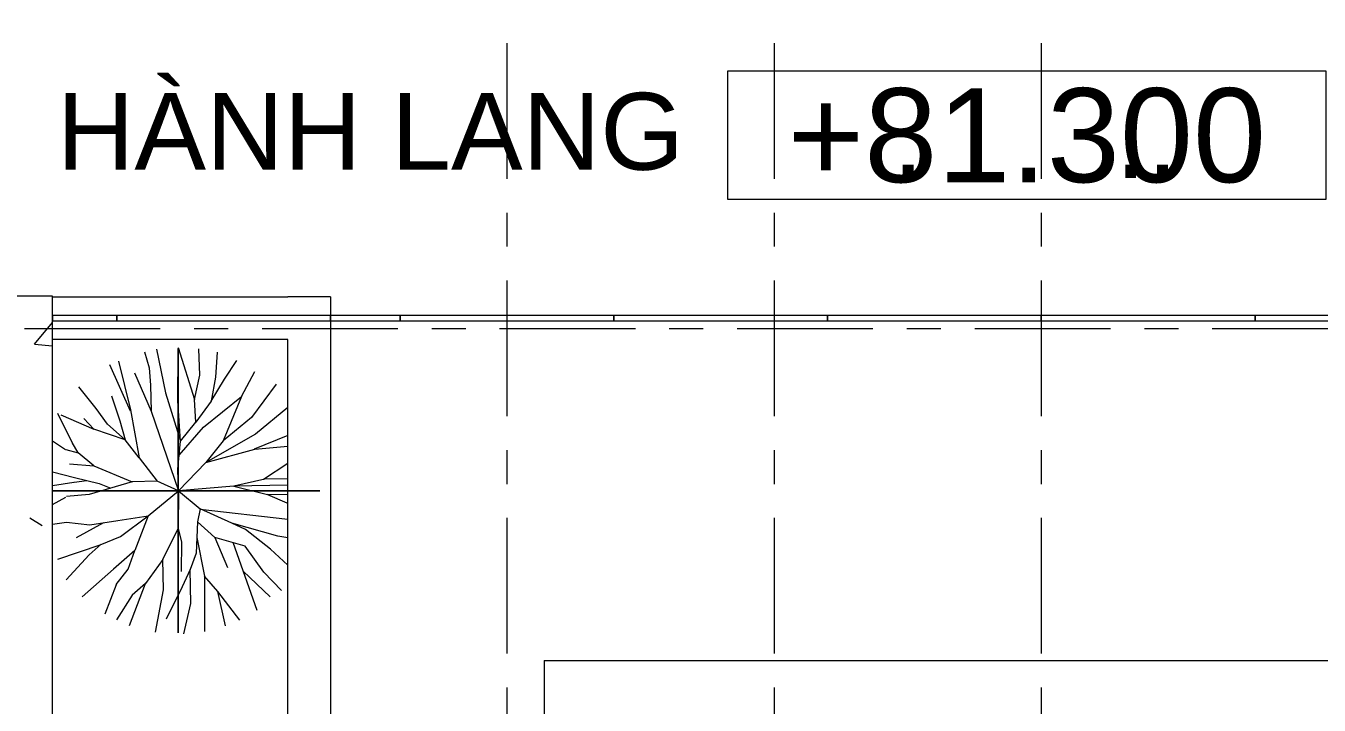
# Model space of a CAD drawing. Header units: millimetres. Extents: x -20144 to 117103, y -11426 to 48263.
# Drawn here: x 76700 to 82750, y 29389 to 32568 of the extents above; entities that cross this region are included whole.
import ezdxf
from ezdxf.enums import TextEntityAlignment as Align

# ---------------------------------------------------------------- set-up
doc = ezdxf.new("R2010")
doc.units = ezdxf.units.MM
doc.linetypes.add('Grid Line', pattern=[22.225, 12.7, -3.175, 3.175, -3.175])
for name, color, linetype, lineweight in [('CHU', 181, 'Continuous', 5), ('HATCH-TUONG', 152, 'Continuous', 9), ('KI-HIEU-1', 151, 'Continuous', 9), ('KINH', 152, 'Continuous', 5), ('L-SITE', 91, 'Continuous', 5), ('NET-CAT', 3, 'Continuous', 9), ('NET-THAY', 2, 'Continuous', 15), ('TRUC', 225, 'Continuous', 5)]:
    doc.layers.add(name, color=color, linetype=linetype, lineweight=lineweight)
doc.styles.add('Arial', font='arial.ttf', dxfattribs={"height": 476.25})
doc.styles.add('Arial_4', font='arial.ttf', dxfattribs={"height": 360})

# ---------------------------------------------------------------- blocks, each defined once
blk = doc.blocks.new('*U631')
at = {"color": 7, "ltscale": 30, "true_color": 0xffffff, "insert": (520, 350), "char_height": 200, "attachment_point": 5, "bg_fill": 3, "box_fill_scale": 1.25, "bg_fill_color": 256, "bg_fill_true_color": 13158600, "bg_fill_transparency": 0}
blk.add_mtext('\\A1;.      ..', dxfattribs=at)
blk.add_lwpolyline([(-200, 200), (1200, 200), (1200, 500), (-200, 500)], close=True)
at = {"color": 7, "style": 'Arial'}
blk.add_attdef('±0.000', text='', height=220, dxfattribs=at).set_placement((500, 350), align=Align.MIDDLE)
blk = doc.blocks.new('System Panel - Glazed-574536-MẶT BẰNG TẦNG 23')
at = {"layer": 'KINH', "lineweight": 9}
for p, q in [((500, 12.7), (-500, 12.7)), ((-500, 12.7), (-500, -12.7)), ((500, -12.7), (500, 12.7)), ((-500, -12.7), (500, -12.7))]:
    blk.add_line(p, q, dxfattribs=at)
blk = doc.blocks.new('System Panel - Glazed-669874-MẶT BẰNG TẦNG 23')
at = {"layer": 'KINH', "lineweight": 9}
for p, q in [((162.7, 12.7), (-162.7, 12.7)), ((-162.7, 12.7), (-162.7, -12.7)), ((162.7, -12.7), (162.7, 12.7)), ((-162.7, -12.7), (162.7, -12.7))]:
    blk.add_line(p, q, dxfattribs=at)
blk = doc.blocks.new('System Panel - Glazed-668080-MẶT BẰNG TẦNG 23')
at = {"layer": 'KINH', "lineweight": 9}
for p, q in [((500, 12.7), (-500, 12.7)), ((-500, 12.7), (-500, -12.7)), ((500, -12.7), (500, 12.7)), ((-500, -12.7), (500, -12.7))]:
    blk.add_line(p, q, dxfattribs=at)
blk = doc.blocks.new('System Panel - Glazed-668278-MẶT BẰNG TẦNG 23')
at = {"layer": 'KINH', "lineweight": 9}
for p, q in [((150, 12.7), (-150, 12.7)), ((-150, 12.7), (-150, -12.7)), ((150, -12.7), (150, 12.7)), ((-150, -12.7), (150, -12.7))]:
    blk.add_line(p, q, dxfattribs=at)
blk = doc.blocks.new('CAY XANH 1 - new block_dwg_110_植栽_中_高木 - 落葉1_φ4000_H5500-1445069-IDEA-4th Storey - Detail-V105-MẶT BẰNG TẦNG 23')
at = {"layer": 'L-SITE'}
for p, q in [((-667, 1111), (-958, 1760)), ((879, 1317), (625, 696)), ((1525, 770), (1057, 580)), ((-1756, 697), (-1578, 578)), ((-1570, 578), (-1398, 529)), ((1525, 382), (1188, 159)), ((-1756, 72), (-1462, 119)), ((-1453, 121), (-1278, 144)), ((-1756, -192), (-1571, -88)), ((1525, -403), (303, -262)), ((-1423, -653), (-1041, -445)), ((1097, -1672), (762, -724)), ((1278, -1483), (902, -1122)), ((-1024, -1718), (-864, -1308)), ((855, -1808), (552, -1405))]:
    blk.add_line(p, q, dxfattribs=at)
at = {"layer": 'L-SITE', "flags": 128}
for points in [[(-5, 2000), (224, 1272), (298, 1613), (285, 1980)], [(-838, 1808), (-670, 1129), (-546, 458), (-743, 713), (-989, 932), (-1147, 1149), (-1389, 1451)], [(-472, 1941), (-408, 1715), (-389, 1474), (-379, 1110)], [(-306, 1976), (-181, 1368), (30, 691), (242, 956)], [(541, 1934), (518, 1586), (459, 1252), (641, 1557), (813, 1820)], [(-615, 1645), (-379, 1110), (0, 0), (-295, 133)], [(10, 497), (348, 890), (879, 1317), (1065, 1665)], [(1525, 168), (1516, 167), (1206, 162), (773, 64), (0, 0), (-10, 303), (30, 691), (-10, 1257), (-10, 1592)], [(1364, 1487), (1021, 1024), (625, 696), (384, 396), (0, 0), (305, -251), (268, -432)], [(-934, 1324), (-819, 978), (-743, 713), (-1182, 862)], [(459, 1252), (242, 956), (224, 1272)], [(1525, 1164), (1074, 790), (384, 396), (1064, 582), (1374, 607), (1525, 623)], [(-1522, 376), (-1182, 348), (-1399, 530), (-1482, 672), (-1685, 1077)], [(-1640, 1059), (-1182, 862), (-1319, 1008)], [(-546, 458), (-295, 133), (-645, 125)], [(-1756, 264), (-1451, 187), (-1104, 101), (-945, 37)], [(-1182, 348), (-645, 125), (-1245, -52), (-1564, -80)], [(-1683, -957), (-1092, -755), (-807, -637), (-423, -352), (0, 0), (-5, -527)], [(1525, 78), (773, 64), (1241, -50)], [(1525, -57), (1241, -50), (1512, -168), (1525, -173)], [(-1756, -468), (-1560, -440), (-1235, -475), (-846, -416), (-423, -352), (-610, -834), (-905, -1095), (-1342, -1483)], [(1525, -657), (1389, -632), (743, -453), (305, -251)], [(-217, -960), (-5, -527), (44, -720), (39, -1126)], [(508, -651), (268, -432), (248, -870), (165, -1101)], [(1525, -1039), (1284, -817), (935, -541), (743, -453)], [(258, -651), (365, -1191), (365, -1967)], [(1438, -1391), (1191, -1135), (931, -773), (508, -651), (685, -1070)], [(-1567, -1243), (-1244, -895), (-1077, -745)], [(-867, -1310), (-703, -1095), (-608, -832)], [(-321, -1974), (-207, -1385), (-217, -960), (-458, -1297)], [(76, -1999), (175, -1573), (165, -1101), (52, -1342), (-170, -1795)], [(659, -1888), (552, -1405), (365, -1191)], [(-682, -1880), (-458, -1297), (-645, -1459), (-866, -1803)]]:
    blk.add_lwpolyline(points, dxfattribs=at)
blk = doc.blocks.new('CAY XANH 1 - new block_dwg-V106-MẶT BẰNG TẦNG 23')
at = {"xscale": 0.5, "yscale": 0.5, "zscale": 0.5}
blk.add_blockref('CAY XANH 1 - new block_dwg_110_植栽_中_高木 - 落葉1_φ4000_H5500-1445069-IDEA-4th Storey - Detail-V105-MẶT BẰNG TẦNG 23', (-494873.7, 495980.5), dxfattribs=at)
blk = doc.blocks.new('CAY XANH 1 - CAY XANH_dwg-V107-MẶT BẰNG TẦNG 23')
at = {"layer": 'L-SITE'}
for p, q in [((28746.5, 0), (28733, 0)), ((28788.3, 0), (28770.7, 0)), ((28931.4, 0), (28921.9, 0)), ((29155.3, 0), (29164.1, 0))]:
    blk.add_line(p, q, dxfattribs=at)
at = {"layer": 'L-SITE', "flags": 128}
for points in [[(28694.1, 0), (28684.6, 0), (28661.3, 0), (28659.4, 0), (28644, 0), (28634.5, 0), (28615.3, 0)], [(28615.3, 0), (28662, 0), (28642.6, 0), (28615.3, 0)], [(28615.3, 0), (28638.7, 0), (28677.6, 0), (28708.4, 0), (28713.9, 0), (28725.7, 0), (28715.9, 0), (28712.3, 0), (28702.5, 0), (28691, 0), (28706.4, 0), (28731.3, 0), (28735.2, 0), (28750.6, 0), (28756.5, 0), (28781.4, 0), (28806.3, 0), (28821.7, 0), (28833.5, 0), (28837.1, 0), (28862.3, 0), (28883.3, 0), (28898.7, 0), (28916, 0), (28931.4, 0)], [(28647.5, 0), (28660.7, 0), (28678.3, 0), (28673.9, 0), (28669.5, 0), (28647.5, 0)], [(29039.2, 0), (29014.3, 0), (28989.4, 0), (28974, 0), (28975.7, 0), (28958.6, 0), (28943.2, 0), (28925.9, 0), (28918, 0), (28931.4, 0), (28920, 0), (28895.1, 0), (28877.7, 0), (28821.5, 0), (28814, 0), (28794.6, 0), (28769.7, 0), (28707.5, 0), (28715.4, 0), (28722.9, 0), (28717.3, 0), (28707.5, 0), (28702, 0), (28694.1, 0)], [(28752.4, 0), (28737, 0), (28715.7, 0)], [(28715.7, 0), (28725.2, 0), (28721.6, 0), (28735, 0), (28740.6, 0), (28746.5, 0), (28765.8, 0), (28752.4, 0)], [(28733, 0), (28738.9, 0), (28756, 0), (28765.8, 0), (28771.4, 0), (28775.3, 0), (28781.2, 0), (28788.7, 0), (28792.7, 0), (28732.7, 0)], [(28732.7, 0), (28740.3, 0), (28815.9, 0), (28825.4, 0), (28881.6, 0), (28895.1, 0), (28898.7, 0), (28889.2, 0), (28895.1, 0), (28904.6, 0), (28921.9, 0), (28927.8, 0)], [(28763.8, 0), (28748.4, 0), (28746.5, 0)], [(28785.1, 0), (28788.7, 0), (28790.7, 0), (28785.1, 0), (28763.8, 0)], [(28770.7, 0), (28768.5, 0), (28779.5, 0), (28788.3, 0)], [(28817.6, 0), (28796.6, 0), (28785.1, 0)], [(28921.9, 0), (28908.5, 0), (28910.5, 0), (28893.1, 0), (28898.7, 0), (28893.1, 0), (28867.9, 0), (28812, 0)], [(28812, 0), (28823.5, 0), (28817.6, 0)], [(28927.8, 0), (28939.3, 0), (28941.3, 0), (28946.8, 0), (28956.7, 0), (28933.4, 0), (28921.9, 0), (28931.4, 0), (28946.8, 0), (28962.2, 0), (28970.1, 0), (28981.6, 0), (28995, 0)], [(29091.3, 0), (29110.6, 0), (29116.2, 0), (29106.7, 0), (29089.3, 0), (29081.8, 0), (29072, 0), (29058.5, 0), (29037.2, 0), (29033.6, 0), (29018.2, 0), (29008.4, 0), (29002.8, 0), (28997, 0), (28983.5, 0), (28966.2, 0), (28958.6, 0), (28956.7, 0), (28939.3, 0), (28921.9, 0)], [(28921.9, 0), (28931.4, 0), (28933.4, 0), (28943.2, 0), (28956.7, 0), (28954.7, 0), (28958.6, 0), (28975.7, 0), (28981.6, 0), (28987.5, 0), (29004.8, 0), (29037.2, 0), (29047.1, 0), (29053, 0), (29041.2, 0), (29043.1, 0), (29051, 0), (29068.4, 0)], [(28995, 0), (29010.4, 0), (29025.8, 0), (29020.2, 0), (29006.5, 0)], [(29006.5, 0), (29025.8, 0), (29029.7, 0), (29018.2, 0), (29025.8, 0), (29045.1, 0), (29053, 0), (29062.5, 0), (29070, 0), (29083.8, 0), (29108.7, 0), (29114.5, 0)], [(29312.7, 0), (29293.4, 0), (29302.9, 0), (29316.3, 0), (29320.3, 0), (29302.9, 0), (29285.5, 0), (29262.6, 0), (29270.1, 0), (29304.9, 0), (29312.7, 0), (29304.9, 0), (29297.3, 0), (29281.9, 0), (29327.3, 0), (29348.6, 0), (29330.1, 0), (29343.5, 0), (29390.9, 0), (29381.4, 0), (29362, 0), (29366, 0), (29373.5, 0), (29352.5, 0), (29344.7, 0), (29331.2, 0), (29311.9, 0), (29298.5, 0), (29229.9, 0), (29212.5, 0), (29205, 0), (29176.1, 0), (29168.3, 0), (29150.9, 0), (29145.3, 0), (29160.7, 0), (29174.2, 0), (29170.2, 0), (29152.9, 0), (29145.3, 0), (29102.8, 0), (29106.7, 0), (29070, 0), (29043.1, 0), (29037.2, 0)], [(29037.2, 0), (29058.5, 0), (29072, 0), (29087.4, 0), (29099.2, 0), (29089.3, 0), (29075.9, 0), (29068.4, 0), (29104.7, 0), (29116.2, 0)], [(29116.2, 0), (29091.3, 0), (29083.8, 0), (29070, 0), (29049, 0), (29039.2, 0)], [(29068.4, 0), (29056.6, 0), (29060.5, 0), (29112.3, 0), (29147, 0), (29158.4, 0), (29135.5, 0), (29131.6, 0), (29147, 0), (29162.4, 0), (29169.9, 0), (29187.3, 0), (29195.1, 0), (29222, 0), (29233.5, 0), (29256.7, 0), (29210.9, 0), (29220.4, 0), (29208.6, 0), (29224, 0), (29237.7, 0), (29247.2, 0), (29260.6, 0), (29268.5, 0), (29283.9, 0), (29299.3, 0), (29312.7, 0)], [(29114.5, 0), (29100.8, 0), (29091.3, 0)], [(29160.7, 0), (29147, 0), (29133.5, 0), (29139.4, 0), (29162.4, 0), (29170.2, 0), (29154.8, 0)], [(29164.1, 0), (29172.9, 0), (29179.5, 0), (29192.7, 0), (29186.1, 0), (29150.9, 0), (29144.3, 0), (29137.8, 0), (29144.3, 0), (29155.3, 0)], [(29154.8, 0), (29162.4, 0), (29181.7, 0), (29191.5, 0), (29185.6, 0), (29212.5, 0), (29224, 0), (29205, 0), (29199.1, 0), (29177.8, 0), (29179.7, 0)], [(29179.7, 0), (29174.2, 0), (29160.7, 0)], [(29221.3, 0), (29199.3, 0), (29186.1, 0), (29199.3, 0)], [(29199.3, 0), (29210.3, 0), (29230.1, 0), (29241.1, 0), (29283.4, 0), (29301, 0), (29296.6, 0), (29238.9, 0), (29241.1, 0), (29225.7, 0), (29221.3, 0)]]:
    blk.add_lwpolyline(points, dxfattribs=at)
for points in [[(28645.7, 0), (28641.3, 0), (28706.9, 0), (28676.5, 0), (28672.1, 0), (28685.3, 0), (28676.5, 0)], [(28690.8, 0), (28669.5, 0), (28662, 0), (28675.4, 0), (28681, 0), (28698.3, 0), (28700.3, 0)], [(28737.7, 0), (28750.9, 0), (28759.7, 0), (28755.3, 0), (28737.7, 0), (28711.3, 0), (28700.3, 0), (28698.1, 0), (28715.7, 0), (28717.9, 0), (28722.3, 0), (28739.9, 0)], [(28785.9, 0), (28783.7, 0), (28768.3, 0), (28757.3, 0), (28752.9, 0), (28748.5, 0), (28768.3, 0), (28777.1, 0)], [(28904.6, 0), (28915.6, 0), (28871.6, 0), (28805.9, 0), (28810.3, 0), (28803.7, 0), (28873.8, 0), (28882.6, 0)], [(28871.6, 0), (28858.4, 0), (28851.8, 0), (28862.8, 0)], [(28898, 0), (28909, 0), (28928.8, 0), (28931, 0), (28935.4, 0), (28942, 0), (28931, 0), (28909, 0), (28880.4, 0)], [(28926.6, 0), (28942, 0), (28957.4, 0), (28950.8, 0), (28975, 0), (28957.4, 0), (28948.6, 0), (28915.6, 0)], [(28970.6, 0), (28975, 0), (28957.4, 0), (28942, 0), (28955.2, 0), (28950.8, 0)], [(29036.6, 0), (29043.2, 0), (29045.4, 0), (29025.6, 0), (29023.4, 0)], [(29118, 0), (29115.8, 0), (29135.6, 0), (29140, 0), (29129, 0)], [(29157.5, 0), (29161.9, 0), (29190.5, 0), (29194.9, 0), (29192.7, 0), (29205.9, 0), (29225.7, 0), (29219.1, 0), (29205.9, 0), (29203.7, 0), (29192.7, 0), (29164.1, 0)], [(29287, 0), (29239.4, 0), (29231.8, 0), (29294.6, 0), (29300.5, 0), (29319.8, 0), (29304.4, 0)]]:
    blk.add_lwpolyline(points, close=True, dxfattribs=at)
blk = doc.blocks.new('CAY XANH 1 - CAY XANH_dwg-714092-MẶT BẰNG TẦNG 23')
at = {"layer": 'L-SITE'}
for p, q in [((0, -28746.5), (0, -28733)), ((0, -28788.3), (0, -28770.7)), ((0, -28931.4), (0, -28921.9)), ((0, -29155.3), (0, -29164.1))]:
    blk.add_line(p, q, dxfattribs=at)
at = {"layer": 'L-SITE', "flags": 128}
for points in [[(0, -28694.1), (0, -28684.6), (0, -28661.3), (0, -28659.4), (0, -28644), (0, -28634.5), (0, -28611.2), (0, -28603.7), (0, -28594.2), (0, -28603.7), (0, -28609.6), (0, -28592.2), (0, -28570.9), (0, -28578.4), (0, -28603.7), (0, -28662), (0, -28642.6), (0, -28600.1), (0, -28579.1), (0, -28609.9), (0, -28604), (0, -28575.2), (0, -28563.7), (0, -28584.7), (0, -28609.9), (0, -28613.8), (0, -28600.1), (0, -28611.8), (0, -28638.7), (0, -28677.6), (0, -28708.4), (0, -28713.9), (0, -28725.7), (0, -28715.9), (0, -28712.3), (0, -28702.5), (0, -28691), (0, -28706.4), (0, -28731.3), (0, -28735.2), (0, -28750.6), (0, -28756.5), (0, -28781.4), (0, -28806.3), (0, -28821.7), (0, -28833.5), (0, -28837.1), (0, -28862.3), (0, -28883.3), (0, -28898.7), (0, -28916), (0, -28931.4)], [(0, -28647.5), (0, -28660.7), (0, -28678.3), (0, -28673.9), (0, -28669.5), (0, -28647.5)], [(0, -29039.2), (0, -29014.3), (0, -28989.4), (0, -28974), (0, -28975.7), (0, -28958.6), (0, -28943.2), (0, -28925.9), (0, -28918), (0, -28931.4), (0, -28920), (0, -28895.1), (0, -28877.7), (0, -28821.5), (0, -28814), (0, -28794.6), (0, -28769.7), (0, -28707.5), (0, -28715.4), (0, -28722.9), (0, -28717.3), (0, -28707.5), (0, -28702), (0, -28694.1)], [(0, -28752.4), (0, -28737), (0, -28715.7)], [(0, -28715.7), (0, -28725.2), (0, -28721.6), (0, -28735), (0, -28740.6), (0, -28746.5), (0, -28765.8), (0, -28752.4)], [(0, -28733), (0, -28738.9), (0, -28756), (0, -28765.8), (0, -28771.4), (0, -28775.3), (0, -28781.2), (0, -28788.7), (0, -28792.7), (0, -28732.7)], [(0, -28732.7), (0, -28740.3), (0, -28815.9), (0, -28825.4), (0, -28881.6), (0, -28895.1), (0, -28898.7), (0, -28889.2), (0, -28895.1), (0, -28904.6), (0, -28921.9), (0, -28927.8)], [(0, -28763.8), (0, -28748.4), (0, -28746.5)], [(0, -28785.1), (0, -28788.7), (0, -28790.7), (0, -28785.1), (0, -28763.8)], [(0, -28770.7), (0, -28768.5), (0, -28779.5), (0, -28788.3)], [(0, -28817.6), (0, -28796.6), (0, -28785.1)], [(0, -28921.9), (0, -28908.5), (0, -28910.5), (0, -28893.1), (0, -28898.7), (0, -28893.1), (0, -28867.9), (0, -28812)], [(0, -28812), (0, -28823.5), (0, -28817.6)], [(0, -28927.8), (0, -28939.3), (0, -28941.3), (0, -28946.8), (0, -28956.7), (0, -28933.4), (0, -28921.9), (0, -28931.4), (0, -28946.8), (0, -28962.2), (0, -28970.1), (0, -28981.6), (0, -28995)], [(0, -29091.3), (0, -29110.6), (0, -29116.2), (0, -29106.7), (0, -29089.3), (0, -29081.8), (0, -29072), (0, -29058.5), (0, -29037.2), (0, -29033.6), (0, -29018.2), (0, -29008.4), (0, -29002.8), (0, -28997), (0, -28983.5), (0, -28966.2), (0, -28958.6), (0, -28956.7), (0, -28939.3), (0, -28921.9)], [(0, -28921.9), (0, -28931.4), (0, -28933.4), (0, -28943.2), (0, -28956.7), (0, -28954.7), (0, -28958.6), (0, -28975.7), (0, -28981.6), (0, -28987.5), (0, -29004.8), (0, -29037.2), (0, -29047.1), (0, -29053), (0, -29041.2), (0, -29043.1), (0, -29051), (0, -29068.4)], [(0, -28995), (0, -29010.4), (0, -29025.8), (0, -29020.2), (0, -29006.5)], [(0, -29006.5), (0, -29025.8), (0, -29029.7), (0, -29018.2), (0, -29025.8), (0, -29045.1), (0, -29053), (0, -29062.5), (0, -29070), (0, -29083.8), (0, -29108.7), (0, -29114.5)], [(0, -29312.7), (0, -29293.4), (0, -29302.9), (0, -29316.3), (0, -29320.3), (0, -29302.9), (0, -29285.5), (0, -29262.6), (0, -29270.1), (0, -29304.9), (0, -29312.7), (0, -29304.9), (0, -29297.3), (0, -29281.9), (0, -29327.3), (0, -29348.6), (0, -29330.1), (0, -29343.5), (0, -29390.9), (0, -29381.4), (0, -29362), (0, -29366), (0, -29373.5), (0, -29352.5), (0, -29344.7), (0, -29331.2), (0, -29311.9), (0, -29298.5), (0, -29229.9), (0, -29212.5), (0, -29205), (0, -29176.1), (0, -29168.3), (0, -29150.9), (0, -29145.3), (0, -29160.7), (0, -29174.2), (0, -29170.2), (0, -29152.9), (0, -29145.3), (0, -29102.8), (0, -29106.7), (0, -29070), (0, -29043.1), (0, -29037.2)], [(0, -29037.2), (0, -29058.5), (0, -29072), (0, -29087.4), (0, -29099.2), (0, -29089.3), (0, -29075.9), (0, -29068.4), (0, -29104.7), (0, -29116.2)], [(0, -29116.2), (0, -29091.3), (0, -29083.8), (0, -29070), (0, -29049), (0, -29039.2)], [(0, -29068.4), (0, -29056.6), (0, -29060.5), (0, -29112.3), (0, -29147), (0, -29158.4), (0, -29135.5), (0, -29131.6), (0, -29147), (0, -29162.4), (0, -29169.9), (0, -29187.3), (0, -29195.1), (0, -29222), (0, -29233.5), (0, -29256.7), (0, -29210.9), (0, -29220.4), (0, -29208.6), (0, -29224), (0, -29237.7), (0, -29247.2), (0, -29260.6), (0, -29268.5), (0, -29283.9), (0, -29299.3), (0, -29312.7)], [(0, -29114.5), (0, -29100.8), (0, -29091.3)], [(0, -29160.7), (0, -29147), (0, -29133.5), (0, -29139.4), (0, -29162.4), (0, -29170.2), (0, -29154.8)], [(0, -29164.1), (0, -29172.9), (0, -29179.5), (0, -29192.7), (0, -29186.1), (0, -29150.9), (0, -29144.3), (0, -29137.8), (0, -29144.3), (0, -29155.3)], [(0, -29154.8), (0, -29162.4), (0, -29181.7), (0, -29191.5), (0, -29185.6), (0, -29212.5), (0, -29224), (0, -29205), (0, -29199.1), (0, -29177.8), (0, -29179.7)], [(0, -29179.7), (0, -29174.2), (0, -29160.7)], [(0, -29221.3), (0, -29199.3), (0, -29186.1), (0, -29199.3)], [(0, -29199.3), (0, -29210.3), (0, -29230.1), (0, -29241.1), (0, -29283.4), (0, -29301), (0, -29296.6), (0, -29238.9), (0, -29241.1), (0, -29225.7), (0, -29221.3)]]:
    blk.add_lwpolyline(points, dxfattribs=at)
for points in [[(0, -28645.7), (0, -28641.3), (0, -28706.9), (0, -28676.5), (0, -28672.1), (0, -28685.3), (0, -28676.5)], [(0, -28690.8), (0, -28669.5), (0, -28662), (0, -28675.4), (0, -28681), (0, -28698.3), (0, -28700.3)], [(0, -28737.7), (0, -28750.9), (0, -28759.7), (0, -28755.3), (0, -28737.7), (0, -28711.3), (0, -28700.3), (0, -28698.1), (0, -28715.7), (0, -28717.9), (0, -28722.3), (0, -28739.9)], [(0, -28785.9), (0, -28783.7), (0, -28768.3), (0, -28757.3), (0, -28752.9), (0, -28748.5), (0, -28768.3), (0, -28777.1)], [(0, -28904.6), (0, -28915.6), (0, -28871.6), (0, -28805.9), (0, -28810.3), (0, -28803.7), (0, -28873.8), (0, -28882.6)], [(0, -28871.6), (0, -28858.4), (0, -28851.8), (0, -28862.8)], [(0, -28898), (0, -28909), (0, -28928.8), (0, -28931), (0, -28935.4), (0, -28942), (0, -28931), (0, -28909), (0, -28880.4)], [(0, -28926.6), (0, -28942), (0, -28957.4), (0, -28950.8), (0, -28975), (0, -28957.4), (0, -28948.6), (0, -28915.6)], [(0, -28970.6), (0, -28975), (0, -28957.4), (0, -28942), (0, -28955.2), (0, -28950.8)], [(0, -29036.6), (0, -29043.2), (0, -29045.4), (0, -29025.6), (0, -29023.4)], [(0, -29118), (0, -29115.8), (0, -29135.6), (0, -29140), (0, -29129)], [(0, -29157.5), (0, -29161.9), (0, -29190.5), (0, -29194.9), (0, -29192.7), (0, -29205.9), (0, -29225.7), (0, -29219.1), (0, -29205.9), (0, -29203.7), (0, -29192.7), (0, -29164.1)], [(0, -29287), (0, -29239.4), (0, -29231.8), (0, -29294.6), (0, -29300.5), (0, -29319.8), (0, -29304.4)]]:
    blk.add_lwpolyline(points, close=True, dxfattribs=at)
blk = doc.blocks.new('CAY XANH 1 - CAY XANH 1-V108-MẶT BẰNG TẦNG 23')
for name, p, xscale, yscale, zscale in [('CAY XANH 1 - new block_dwg-V106-MẶT BẰNG TẦNG 23', (331762.8, -332503.6), 0.6703958691910499, 0.6703958691910499, 0.6703958691910499), ('CAY XANH 1 - CAY XANH_dwg-714092-MẶT BẰNG TẦNG 23', (0, 46610), 1.608504446305672, 1.608504446305672, 1.608504446305672), ('CAY XANH 1 - CAY XANH_dwg-V107-MẶT BẰNG TẦNG 23', (-46720.7, 0), 1.612196637345681, 1.612196637345681, 1.612196637345681)]:
    blk.add_blockref(name, p, dxfattribs=dict(xscale=xscale, yscale=yscale, zscale=zscale))

msp = doc.modelspace()

# ---------------------------------------------------------------- hatches: boundary and pattern name
at = {"layer": 'HATCH-TUONG', "lineweight": 5}
h = msp.add_hatch(dxfattribs=at)
h.set_pattern_fill('FP_3', color=256, style=0, pattern_type=2)
h.set_pattern_definition([(50, (71000, 0), (1457.472, -127.512), [152.4, -1676.4]), (355, (71000, 0), (-281.94, 1528.454), [121.92, -1341.12]), (100.451, (71121.5, -10.6), (1175.54, 1400.93), [129.52, -1424.72]), (46.184, (71000, 406.4), (2168.63, -336.34), [228.6, -2514.6]), (96.636, (71180.7, 378.4), (1899.22, 1979.42), [194.28, -2137.08]), (351.184, (71000, 406.4), (1899.24, 1979.4), [182.88, -2011.68]), (21, (71203.2, 304.8), (1212.915, -818.12), [152.4, -1676.4]), (326, (71203.2, 304.8), (494.42, 1473.504), [121.92, -1341.12]), (71.451, (71304.3, 236.6), (1707.34, 655.37), [129.52, -1424.72]), (37.5, (71000, 0), (24.709, 676.44), [67.056, -1257.808, 67.056, -1294.384, -1346.2]), (37.5, (71000, 0), (24.709, 676.44), [-2686.304, 67.056, -1279.144]), (7.5, (71000, 0), (534.558, 801.444), [67.056, -709.168, 67.056, -1227.328, -513.08]), (7.5, (71000, 0), (534.558, 801.444), [-2070.608, 67.056, -446.024]), (327.5, (70546.86, 0), (1084.7275, -45.831), [67.056, -440.944, 67.056, -1517.904, -2103.12]), (327.5, (70546.86, 0), (1084.7275, -45.831), [-2092.96, 67.056, -2036.064]), (317.5, (70343.7, 0), (1185.035, 203.414), [67.056, -593.344, 67.056, -985.52, -1493.52]), (317.5, (70343.7, 0), (1185.035, 203.414), [-1712.976, 67.056, -1426.464])])
h.paths.add_polyline_path([(76575.3, 23597.2), (76825.3, 23597.2), (76825.3, 31302.2), (76575.3, 31299.9), (76575.3, 23847.2)], flags=0)

# ---------------------------------------------------------------- linework, layer by layer
at = {"layer": 'NET-CAT', "lineweight": 15}
for p, q in [((76825.3, 31302.2), (76575.3, 31302.2)), ((76825.3, 23597.2), (76825.3, 31302.2))]:
    msp.add_line(p, q, dxfattribs=at)
at = {"layer": 'NET-THAY', "lineweight": 9}
for p, q in [((76825.3, 31299.9), (77925.3, 31299.9)), ((78125.3, 31299.9), (77925.3, 31299.9)), ((78125.3, 31299.9), (78125.3, 31212.6)), ((78125.3, 31187.2), (78125.3, 25097.2)), ((77925.3, 31099.9), (76825.3, 31099.9)), ((77925.3, 24897.2), (77925.3, 31099.9)), ((79125.3, 29597.2), (88850.5, 29597.2)), ((79125.3, 29597.2), (79125.3, 29297.2))]:
    msp.add_line(p, q, dxfattribs=at)
at = {"layer": 'TRUC', "linetype": 'Grid Line', "ltscale": 50}
for p, q in [((78950.5, 43599.9), (78950.5, -4500.1)), ((114000.5, 31149.9), (56593, 31149.9))]:
    msp.add_line(p, q, dxfattribs=at)

# ---------------------------------------------------------------- block references
at = {"lineweight": 9, "rotation": 180}
for name, p in [('System Panel - Glazed-668278-MẶT BẰNG TẦNG 23', (76975.3, 31199.9)), ('System Panel - Glazed-668080-MẶT BẰNG TẦNG 23', (77625.3, 31199.9)), ('System Panel - Glazed-669874-MẶT BẰNG TẦNG 23', (78287.9, 31199.9)), ('System Panel - Glazed-574536-MẶT BẰNG TẦNG 23', (78950.6, 31199.9)), ('System Panel - Glazed-574536-MẶT BẰNG TẦNG 23', (79950.6, 31199.9)), ('System Panel - Glazed-574536-MẶT BẰNG TẦNG 23', (80950.6, 31199.9)), ('System Panel - Glazed-574536-MẶT BẰNG TẦNG 23', (81950.6, 31199.9)), ('System Panel - Glazed-574536-MẶT BẰNG TẦNG 23', (82950.6, 31199.9))]:
    msp.add_blockref(name, p, dxfattribs=at)
at = {"lineweight": 9}
msp.add_blockref('CAY XANH 1 - CAY XANH 1-V108-MẶT BẰNG TẦNG 23', (77412.5, 30392.4), dxfattribs=at)
at = {"layer": 'KI-HIEU-1', "linetype": 'ByBlock', "xscale": 2, "yscale": 2, "zscale": 2}
msp.add_blockref('*U631', (80382.8, 31356.5), dxfattribs=at).add_auto_attribs({'±0.000': '+81.300'})

# ---------------------------------------------------------------- texts
at = {"layer": 'CHU', "color": 7, "insert": (76844.8, 32254.6), "char_height": 360, "width": 2926.98, "attachment_point": 1, "line_spacing_factor": 0.936439, "style": 'Arial_4'}
msp.add_mtext('\\pt2540,5080,7620,10160,12700,15240,17780,20320,22860,25400,27940,30480,33020,35560,38100,40640,43180,45720,48260,50800,53340,55880,58420,60960,63500,66040,68580,71120,73660,76200,78740,81280;HÀNH LANG', dxfattribs=at)

# ---------------------------------------------------------------- next in the draw order: linework, layer by layer
at = {"layer": 'TRUC', "linetype": 'Grid Line', "ltscale": 50}
for p, q in [((80200.5, 43599.9), (80200.5, -7167.6)), ((81450.5, 43599.9), (81450.5, -4500.1))]:
    msp.add_line(p, q, dxfattribs=at)

doc.saveas('drawing.dxf')
